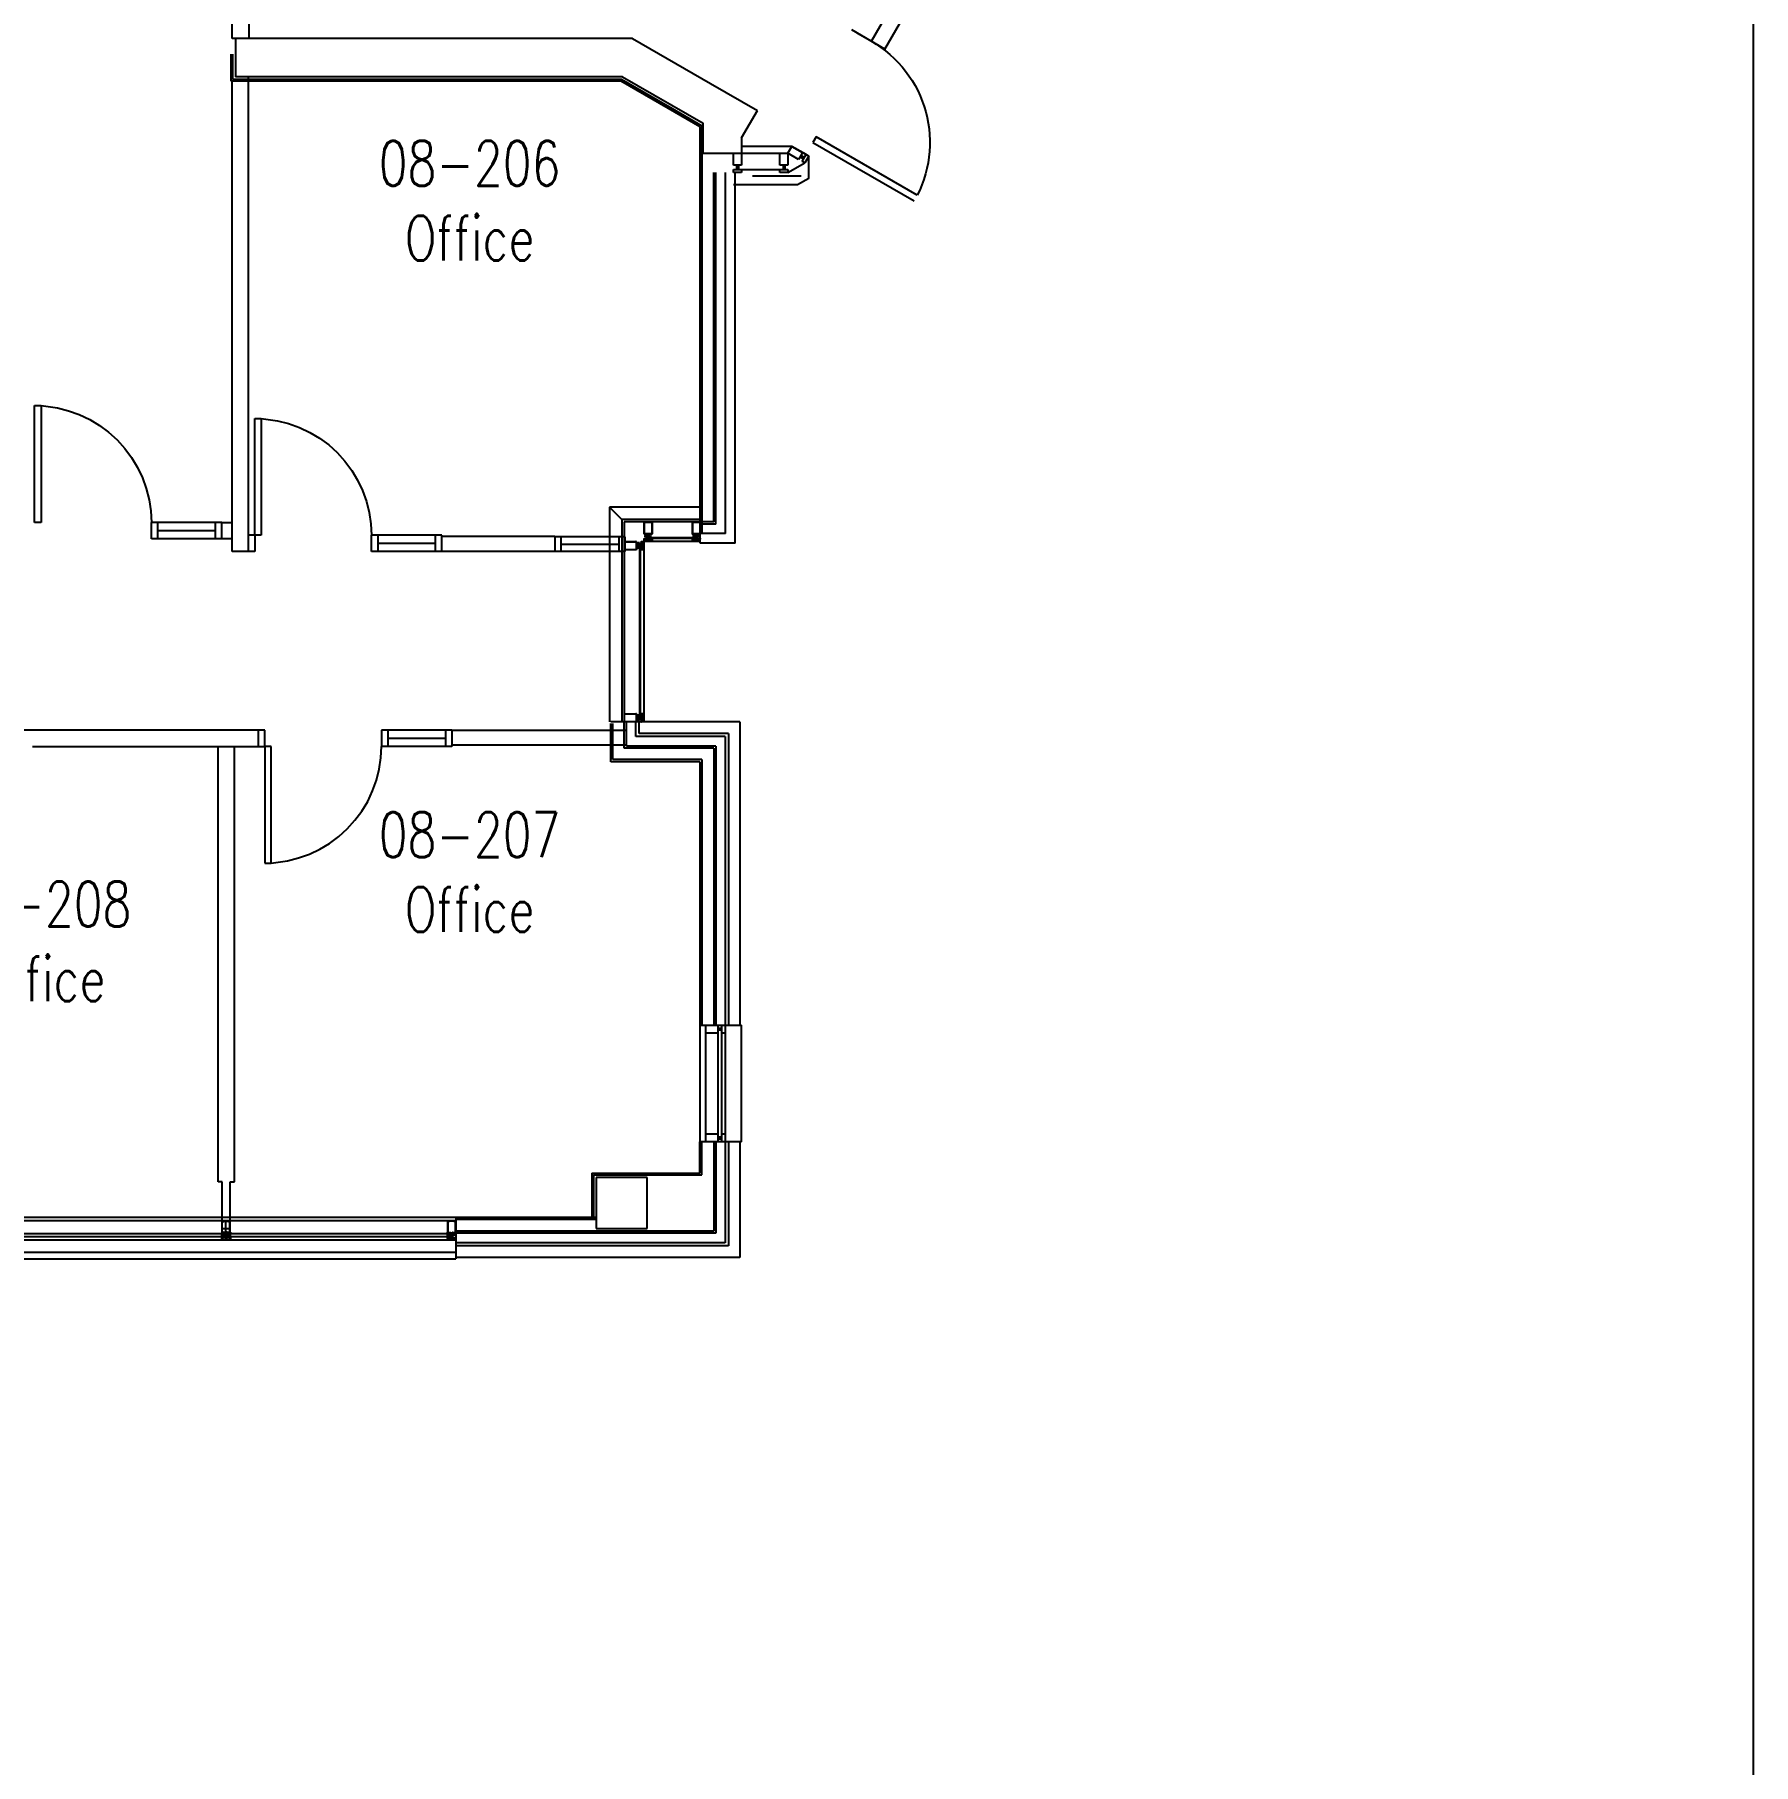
# Model space of a CAD drawing. Extents: x 11182 to 734459, y -1391328 to 152085.
# Drawn here: x 333249 to 346711, y -846650 to -833100 of the extents above; entities that cross this region are included whole.
import ezdxf
from ezdxf.enums import TextEntityAlignment as Align

# ---------------------------------------------------------------- set-up
doc = ezdxf.new("R2010")
doc.units = 0
doc.header["$LTSCALE"] = 500
doc.header["$MEASUREMENT"] = 0
doc.layers.add('0_Defpoints', color=106, linetype='CONTINUOUS', plot=False)
for name, color, linetype in [('0_room_data', 7, 'CONTINUOUS'), ('1_Wall_Exist', 251, 'CONTINUOUS'), ('3_Text', 7, 'CONTINUOUS')]:
    doc.layers.add(name, color=color, linetype=linetype)
doc.styles.add('1_200', font='simplex.shx', dxfattribs={"width": 0.75, "height": 460})

# ---------------------------------------------------------------- blocks, each defined once
blk = doc.blocks.new('room_data')
at = {"layer": '3_Text', "style": '1_200', "width": 0.75}
for tag, p in [('ROOMNUM', (0, 0)), ('ROOMUSE', (0, -575))]:
    blk.add_attdef(tag, text='', height=345, dxfattribs=at).set_placement(p, align=Align.MIDDLE_CENTER)

msp = doc.modelspace()

# ---------------------------------------------------------------- linework, layer by layer
at = {"layer": '0_Defpoints'}
msp.add_lwpolyline([(245170, -803584), (245170, -869287), (346711, -869287), (346711, -803584)], close=True, dxfattribs=at)
at = {"layer": '1_Wall_Exist'}
for p, q in [((339908, -833214), (343593, -826832)), ((339803, -833153), (343313, -827073)), ((334926, -832244), (334926, -833130)), ((334798, -833130), (334798, -832295)), ((337933, -833130), (334798, -833130)), ((334823, -833130), (334823, -833430)), ((334827, -833130), (334823, -833134)), ((337933, -833130), (338544, -833483)), ((339908, -833214), (339649, -833064)), ((339693, -833089), (339803, -833153)), ((339803, -833153), (339841, -833176)), ((339841, -833176), (339878, -833201)), ((334788, -833465), (334788, -833254)), ((334801, -833452), (334801, -833254)), ((339878, -833201), (339914, -833228)), ((339914, -833228), (339948, -833257)), ((339948, -833257), (339981, -833287)), ((339981, -833287), (340013, -833319)), ((340013, -833319), (340043, -833352)), ((337844, -833465), (334788, -833465)), ((334798, -837149), (334798, -833465)), ((337847, -833452), (334801, -833452)), ((337853, -833430), (334823, -833430)), ((334922, -833430), (334922, -837149)), ((338214, -833679), (337844, -833465)), ((338227, -833671), (337847, -833452)), ((337853, -833430), (338485, -833795)), ((340043, -833352), (340071, -833387)), ((340071, -833387), (340097, -833423)), ((340097, -833423), (340122, -833461)), ((340122, -833461), (340145, -833499)), ((338544, -833483), (338910, -833694)), ((340145, -833499), (340166, -833539)), ((340166, -833539), (340184, -833579)), ((340184, -833579), (340201, -833621)), ((338478, -833817), (338214, -833664)), ((338462, -833822), (338214, -833679)), ((338785, -833909), (338910, -833694)), ((340201, -833621), (340216, -833663)), ((340216, -833663), (340229, -833706)), ((340229, -833706), (340240, -833749)), ((338462, -837084), (338462, -833822)), ((338478, -837009), (338478, -833817)), ((338485, -834028), (338485, -833795)), ((340240, -833749), (340248, -833793)), ((340248, -833793), (340255, -833838)), ((340255, -833838), (340259, -833882)), ((338785, -833909), (338785, -834028)), ((339180, -833977), (338785, -833977)), ((339149, -834030), (339180, -833976)), ((339291, -834040), (339180, -833976)), ((339180, -833976), (339291, -834040)), ((339180, -833976), (339263, -834024)), ((339371, -833902), (339345, -833946)), ((339345, -833946), (340137, -834403)), ((340162, -834359), (339371, -833902)), ((340261, -833972), (340258, -834016)), ((340259, -833882), (340261, -833927)), ((340261, -833927), (340261, -833972)), ((338485, -834028), (338785, -834028)), ((338723, -834123), (338723, -834028)), ((338723, -834028), (339149, -834028)), ((338785, -834123), (338723, -834123)), ((338747, -834123), (338747, -834156)), ((338762, -834123), (338762, -834156)), ((338785, -834027), (338784, -834028)), ((338785, -834028), (338785, -834123)), ((339087, -834123), (339087, -834028)), ((339149, -834123), (339087, -834123)), ((339111, -834123), (339111, -834156)), ((339126, -834123), (339126, -834156)), ((339149, -834028), (339149, -834123)), ((339232, -834078), (339149, -834030)), ((339149, -834181), (339281, -834106)), ((339263, -834024), (339232, -834078)), ((339244, -834057), (339272, -834073)), ((339251, -834044), (339279, -834060)), ((339260, -834094), (339291, -834040)), ((339281, -834106), (339260, -834094)), ((339312, -834053), (339281, -834106)), ((339291, -834040), (339312, -834053)), ((339312, -834228), (339312, -834053)), ((340247, -834105), (340238, -834149)), ((340254, -834061), (340247, -834105)), ((340258, -834016), (340254, -834061)), ((338570, -836918), (338570, -834180)), ((338586, -836934), (338586, -834180)), ((338661, -837009), (338661, -834180)), ((338723, -834181), (338723, -834156)), ((338723, -834156), (339149, -834156)), ((338785, -834181), (338723, -834181)), ((339224, -834277), (338723, -834277)), ((338736, -837084), (338736, -834180)), ((338785, -834156), (338785, -834181)), ((338872, -834206), (339253, -834206)), ((339087, -834181), (339087, -834156)), ((339149, -834181), (339087, -834181)), ((339149, -834156), (339149, -834181)), ((339312, -834228), (339224, -834277)), ((340199, -834277), (340182, -834319)), ((340214, -834235), (340199, -834277)), ((340227, -834192), (340214, -834235)), ((340238, -834149), (340227, -834192)), ((340182, -834319), (340162, -834359)), ((333249, -836007), (333300, -836007)), ((333249, -836922), (333249, -836007)), ((333300, -836007), (333428, -836025)), ((333300, -836007), (333300, -836922)), ((333428, -836025), (333515, -836047)), ((333515, -836047), (333599, -836077)), ((333599, -836077), (333681, -836116)), ((333681, -836116), (333757, -836162)), ((333757, -836162), (333829, -836215)), ((334973, -836107), (335024, -836107)), ((334973, -837022), (334973, -836107)), ((335024, -836107), (335152, -836125)), ((335024, -836107), (335024, -837022)), ((335152, -836125), (335239, -836147)), ((335239, -836147), (335323, -836177)), ((335323, -836177), (335405, -836216)), ((333829, -836215), (333896, -836275)), ((333896, -836275), (333956, -836342)), ((335405, -836216), (335481, -836262)), ((335481, -836262), (335553, -836315)), ((335553, -836315), (335620, -836375)), ((333956, -836342), (334009, -836414)), ((334009, -836414), (334055, -836491)), ((335620, -836375), (335680, -836442)), ((335680, -836442), (335733, -836514)), ((334055, -836491), (334094, -836572)), ((334094, -836572), (334124, -836657)), ((335733, -836514), (335779, -836591)), ((334124, -836657), (334146, -836744)), ((335779, -836591), (335818, -836672)), ((335818, -836672), (335848, -836757)), ((334146, -836744), (334159, -836832)), ((334159, -836832), (334164, -836922)), ((335848, -836757), (335870, -836844)), ((335870, -836844), (335883, -836932)), ((337752, -836802), (337752, -838484)), ((338462, -836802), (337752, -836802)), ((337848, -836898), (337752, -836802)), ((333300, -836922), (333249, -836922)), ((334716, -836922), (334164, -836922)), ((334164, -837049), (334164, -836922)), ((334215, -837049), (334215, -836922)), ((334215, -836985), (334665, -836985)), ((334665, -837049), (334665, -836922)), ((334716, -836922), (334798, -836922)), ((334716, -837049), (334716, -836922)), ((335883, -836932), (335887, -837022)), ((337848, -836898), (337848, -838484)), ((338462, -836898), (337848, -836898)), ((337868, -836917), (337868, -838484)), ((338462, -836917), (337868, -836917)), ((338022, -836917), (338022, -837012)), ((338023, -836919), (338023, -837007)), ((338023, -836919), (338083, -836919)), ((338083, -836919), (338083, -837008)), ((338085, -836917), (338085, -837012)), ((338399, -836917), (338399, -837012)), ((338401, -836919), (338401, -837007)), ((338401, -836919), (338461, -836919)), ((338461, -836919), (338461, -837008)), ((338570, -836918), (338478, -836918)), ((338586, -836934), (338478, -836934)), ((334798, -837049), (334164, -837049)), ((334973, -837022), (334922, -837022)), ((334973, -837022), (334973, -837149)), ((335024, -837022), (334973, -837022)), ((336439, -837022), (335887, -837022)), ((335887, -837149), (335887, -837022)), ((335939, -837149), (335939, -837022)), ((335939, -837085), (336389, -837085)), ((336389, -837149), (336389, -837022)), ((336439, -837149), (336439, -837022)), ((337324, -837031), (336441, -837031)), ((337324, -837035), (337324, -837149)), ((337874, -837035), (337324, -837035)), ((337374, -837149), (337374, -837035)), ((337374, -837092), (337824, -837092)), ((337824, -837035), (337824, -837149)), ((337868, -837071), (337963, -837071)), ((337869, -837073), (337959, -837073)), ((337869, -837133), (337869, -837073)), ((337874, -837149), (337874, -837035)), ((337963, -837073), (337961, -837073)), ((337961, -837075), (337969, -837075)), ((337961, -837076), (337961, -837129)), ((337961, -837076), (337961, -837076)), ((337963, -837073), (337963, -837071)), ((337963, -837075), (337963, -837090)), ((337969, -837082), (337963, -837082)), ((338001, -837090), (337963, -837090)), ((337989, -837093), (337963, -837093)), ((337963, -837113), (337963, -837093)), ((337989, -837113), (337963, -837113)), ((337963, -837116), (337963, -837131)), ((338001, -837116), (337963, -837116)), ((337969, -837124), (337963, -837124)), ((337969, -837075), (337969, -837082)), ((337969, -837131), (337969, -837124)), ((337988, -837082), (337975, -837082)), ((337988, -837124), (337975, -837124)), ((337982, -837100), (337996, -837100)), ((337982, -837106), (337996, -837106)), ((337983, -837097), (337989, -837097)), ((337983, -837110), (337989, -837110)), ((337989, -837093), (337989, -837097)), ((337989, -837113), (337989, -837110)), ((337990, -838440), (337990, -837116)), ((338001, -837080), (337994, -837080)), ((338001, -837126), (337994, -837126)), ((337996, -837093), (337996, -837090)), ((337996, -837100), (337996, -837097)), ((337996, -837110), (337996, -837106)), ((337996, -837113), (337996, -837116)), ((337996, -838440), (337996, -837116)), ((338001, -837075), (338001, -837131)), ((338001, -837075), (338002, -837075)), ((338003, -837073), (338002, -837071)), ((338002, -837071), (338020, -837071)), ((338002, -837075), (338010, -837077)), ((338002, -837075), (338002, -837075)), ((338002, -837077), (338002, -837129)), ((338002, -837077), (338009, -837078)), ((338004, -837075), (338003, -837073)), ((338012, -837076), (338003, -837073)), ((338018, -837073), (338003, -837073)), ((338004, -837075), (338010, -837076)), ((338004, -837129), (338009, -837128)), ((338009, -837078), (338012, -837077)), ((338009, -837128), (338012, -837128)), ((338010, -837077), (338010, -837076)), ((338012, -837077), (338012, -837076)), ((338018, -837073), (338018, -837133)), ((338020, -837071), (338020, -837135)), ((338022, -837012), (338023, -837012)), ((338022, -837052), (338022, -837070)), ((338023, -837053), (338022, -837052)), ((338085, -837070), (338022, -837070)), ((338023, -837009), (338023, -837012)), ((338025, -837054), (338023, -837053)), ((338023, -837053), (338023, -837068)), ((338026, -837062), (338023, -837053)), ((338083, -837068), (338023, -837068)), ((338025, -837009), (338025, -837019)), ((338041, -837012), (338025, -837012)), ((338025, -837019), (338032, -837019)), ((338025, -837050), (338025, -837052)), ((338081, -837050), (338025, -837050)), ((338026, -837052), (338025, -837052)), ((338025, -837054), (338027, -837059)), ((338026, -837052), (338027, -837059)), ((338028, -837062), (338026, -837062)), ((338027, -837009), (338027, -837011)), ((338080, -837011), (338027, -837011)), ((338079, -837052), (338027, -837052)), ((338027, -837052), (338028, -837054)), ((338027, -837059), (338027, -837059)), ((338028, -837054), (338028, -837059)), ((338028, -837059), (338028, -837062)), ((338030, -837050), (338030, -837044)), ((338032, -837019), (338032, -837012)), ((338032, -837038), (338032, -837025)), ((338041, -837050), (338041, -837012)), ((338044, -837045), (338041, -837045)), ((338044, -837039), (338044, -837012)), ((338044, -837012), (338063, -837012)), ((338044, -837039), (338047, -837039)), ((338047, -837032), (338047, -837039)), ((338047, -837045), (338050, -837045)), ((338050, -837032), (338050, -837045)), ((338056, -837032), (338056, -837045)), ((338056, -837045), (338059, -837045)), ((338059, -837033), (338059, -837039)), ((338063, -837039), (338059, -837039)), ((338063, -837039), (338063, -837012)), ((338063, -837045), (338066, -837045)), ((338081, -837012), (338066, -837012)), ((338066, -837050), (338066, -837012)), ((338066, -837039), (338418, -837039)), ((338066, -837046), (338418, -837046)), ((338075, -837019), (338075, -837012)), ((338081, -837019), (338075, -837019)), ((338075, -837038), (338075, -837025)), ((338076, -837050), (338076, -837044)), ((338079, -837052), (338078, -837059)), ((338078, -837059), (338079, -837062)), ((338079, -837062), (338080, -837062)), ((338080, -837010), (338080, -837011)), ((338081, -837052), (338080, -837059)), ((338080, -837062), (338083, -837053)), ((338081, -837054), (338080, -837059)), ((338080, -837059), (338080, -837059)), ((338081, -837010), (338081, -837019)), ((338081, -837050), (338081, -837052)), ((338081, -837052), (338081, -837052)), ((338081, -837054), (338083, -837053)), ((338083, -837012), (338083, -837011)), ((338083, -837012), (338085, -837012)), ((338083, -837053), (338085, -837052)), ((338083, -837068), (338083, -837053)), ((338085, -837052), (338085, -837070)), ((338399, -837071), (338085, -837071)), ((338399, -837012), (338401, -837012)), ((338399, -837052), (338399, -837070)), ((338401, -837053), (338399, -837052)), ((338462, -837070), (338399, -837070)), ((338401, -837009), (338401, -837012)), ((338403, -837054), (338401, -837053)), ((338401, -837053), (338401, -837068)), ((338404, -837062), (338401, -837053)), ((338461, -837068), (338401, -837068)), ((338403, -837009), (338403, -837019)), ((338418, -837012), (338403, -837012)), ((338403, -837019), (338409, -837019)), ((338403, -837050), (338403, -837052)), ((338459, -837050), (338403, -837050)), ((338403, -837052), (338404, -837059)), ((338403, -837052), (338403, -837052)), ((338403, -837054), (338404, -837059)), ((338404, -837009), (338404, -837011)), ((338457, -837011), (338404, -837011)), ((338404, -837059), (338404, -837059)), ((338405, -837062), (338404, -837062)), ((338457, -837052), (338405, -837052)), ((338405, -837052), (338405, -837054)), ((338405, -837054), (338406, -837059)), ((338406, -837059), (338405, -837062)), ((338408, -837050), (338408, -837044)), ((338409, -837019), (338409, -837012)), ((338409, -837038), (338409, -837025)), ((338418, -837050), (338418, -837012)), ((338421, -837045), (338418, -837045)), ((338421, -837039), (338421, -837012)), ((338421, -837012), (338440, -837012)), ((338421, -837039), (338424, -837039)), ((338424, -837032), (338424, -837039)), ((338424, -837045), (338427, -837045)), ((338427, -837032), (338427, -837045)), ((338434, -837032), (338434, -837045)), ((338434, -837045), (338437, -837045)), ((338437, -837033), (338437, -837039)), ((338440, -837039), (338437, -837039)), ((338440, -837039), (338440, -837012)), ((338440, -837045), (338443, -837045)), ((338459, -837012), (338443, -837012)), ((338443, -837050), (338443, -837012)), ((338452, -837019), (338452, -837012)), ((338459, -837019), (338452, -837019)), ((338452, -837038), (338452, -837025)), ((338454, -837050), (338454, -837044)), ((338457, -837052), (338456, -837059)), ((338456, -837059), (338456, -837062)), ((338456, -837062), (338458, -837062)), ((338457, -837010), (338457, -837011)), ((338458, -837052), (338457, -837059)), ((338459, -837054), (338457, -837059)), ((338457, -837059), (338457, -837059)), ((338458, -837052), (338459, -837052)), ((338458, -837062), (338461, -837053)), ((338459, -837010), (338459, -837019)), ((338459, -837050), (338459, -837052)), ((338459, -837054), (338461, -837053)), ((338461, -837012), (338461, -837011)), ((338461, -837012), (338462, -837012)), ((338461, -837053), (338462, -837052)), ((338461, -837068), (338461, -837053)), ((338661, -837009), (338462, -837009)), ((338736, -837084), (338462, -837084)), ((334973, -837149), (334798, -837149)), ((336439, -837149), (335887, -837149)), ((337874, -837149), (336441, -837149)), ((337868, -837135), (337962, -837135)), ((337869, -837133), (337957, -837133)), ((337959, -837129), (337961, -837129)), ((337959, -837131), (337969, -837131)), ((337959, -837133), (337962, -837133)), ((337962, -837135), (337962, -837133)), ((338001, -837131), (338002, -837131)), ((338002, -837129), (338004, -837129)), ((338002, -837131), (338010, -837129)), ((338002, -837131), (338002, -837131)), ((338003, -837133), (338002, -837135)), ((338002, -837135), (338020, -837135)), ((338012, -837130), (338003, -837133)), ((338004, -837131), (338003, -837133)), ((338003, -837133), (338018, -837133)), ((338004, -837131), (338010, -837129)), ((338010, -837129), (338010, -837129)), ((338012, -837128), (338012, -837130)), ((338022, -837135), (338022, -838421)), ((337868, -838421), (337963, -838421)), ((337869, -838422), (337959, -838422)), ((337869, -838482), (337869, -838422)), ((337869, -838482), (337957, -838482)), ((337959, -838479), (337961, -838479)), ((337959, -838480), (337969, -838480)), ((337959, -838482), (337962, -838482)), ((337963, -838422), (337961, -838422)), ((337961, -838424), (337969, -838424)), ((337961, -838426), (337961, -838479)), ((337961, -838426), (337961, -838426)), ((337962, -838484), (337962, -838482)), ((337963, -838422), (337963, -838421)), ((337963, -838424), (337963, -838440)), ((337969, -838431), (337963, -838431)), ((338001, -838440), (337963, -838440)), ((337989, -838443), (337963, -838443)), ((337963, -838462), (337963, -838443)), ((337989, -838462), (337963, -838462)), ((337963, -838465), (337963, -838480)), ((338001, -838465), (337963, -838465)), ((337969, -838474), (337963, -838474)), ((337969, -838424), (337969, -838431)), ((337969, -838480), (337969, -838474)), ((337988, -838431), (337975, -838431)), ((337988, -838474), (337975, -838474)), ((337982, -838449), (337996, -838449)), ((337982, -838456), (337996, -838456)), ((337983, -838446), (337989, -838446)), ((337983, -838459), (337989, -838459)), ((337989, -838443), (337989, -838446)), ((337989, -838462), (337989, -838459)), ((338001, -838429), (337994, -838429)), ((338001, -838475), (337994, -838475)), ((337996, -838443), (337996, -838440)), ((337996, -838449), (337996, -838446)), ((337996, -838459), (337996, -838456)), ((337996, -838462), (337996, -838465)), ((338001, -838424), (338001, -838480)), ((338001, -838424), (338002, -838424)), ((338001, -838480), (338002, -838480)), ((338003, -838422), (338002, -838421)), ((338002, -838421), (338020, -838421)), ((338002, -838425), (338002, -838424)), ((338002, -838425), (338010, -838426)), ((338002, -838426), (338002, -838478)), ((338002, -838426), (338009, -838427)), ((338002, -838478), (338004, -838478)), ((338002, -838480), (338010, -838479)), ((338002, -838480), (338002, -838480)), ((338003, -838482), (338002, -838484)), ((338004, -838424), (338003, -838422)), ((338012, -838425), (338003, -838422)), ((338018, -838422), (338003, -838422)), ((338012, -838479), (338003, -838482)), ((338004, -838480), (338003, -838482)), ((338003, -838482), (338018, -838482)), ((338004, -838424), (338010, -838426)), ((338004, -838478), (338009, -838477)), ((338004, -838480), (338010, -838479)), ((338009, -838427), (338012, -838427)), ((338009, -838477), (338012, -838478)), ((338010, -838426), (338010, -838426)), ((338010, -838479), (338010, -838479)), ((338012, -838427), (338012, -838425)), ((338012, -838478), (338012, -838479)), ((338018, -838422), (338018, -838482)), ((338020, -838421), (338020, -838484)), ((335052, -838549), (332679, -838549)), ((335001, -838549), (335001, -838676)), ((335052, -838676), (335052, -838549)), ((336518, -838549), (335966, -838549)), ((335966, -838549), (335966, -838676)), ((336017, -838549), (336017, -838676)), ((336017, -838612), (336467, -838612)), ((336467, -838549), (336467, -838676)), ((336518, -838549), (336518, -838676)), ((336520, -838549), (337874, -838549)), ((338774, -838484), (337762, -838484)), ((337762, -838796), (337762, -838497)), ((337778, -838780), (337778, -838497)), ((337868, -838690), (337868, -838484)), ((337884, -838674), (337884, -838484)), ((337959, -838599), (337959, -838484)), ((338659, -838599), (337959, -838599)), ((337984, -838574), (337984, -838484)), ((338684, -838574), (337984, -838574)), ((338659, -838599), (338659, -840859)), ((338684, -838574), (338684, -840859)), ((338774, -838484), (338774, -840859)), ((333234, -838676), (335052, -838676)), ((334687, -842087), (334687, -838676)), ((334814, -842087), (334814, -838676)), ((335052, -838676), (335052, -839590)), ((335103, -838676), (335052, -838676)), ((335103, -839590), (335103, -838676)), ((335961, -838765), (335966, -838676)), ((336518, -838676), (335966, -838676)), ((336520, -838663), (337874, -838663)), ((338568, -838690), (337868, -838690)), ((338584, -838674), (337884, -838674)), ((338568, -838690), (338568, -840859)), ((338584, -838674), (338584, -840859)), ((335926, -838941), (335948, -838854)), ((335948, -838854), (335961, -838765)), ((338460, -838796), (337762, -838796)), ((338476, -838780), (337778, -838780)), ((338460, -838796), (338460, -840859)), ((338476, -838780), (338476, -840859)), ((335858, -839107), (335896, -839025)), ((335896, -839025), (335926, -838941)), ((335812, -839183), (335858, -839107)), ((335698, -839322), (335758, -839255)), ((335758, -839255), (335812, -839183)), ((335560, -839436), (335631, -839382)), ((335631, -839382), (335698, -839322)), ((335230, -839572), (335317, -839550)), ((335317, -839550), (335402, -839520)), ((335402, -839520), (335483, -839482)), ((335483, -839482), (335560, -839436)), ((335052, -839590), (335103, -839590)), ((335103, -839590), (335230, -839572)), ((338461, -841773), (338461, -840859)), ((338461, -840859), (338785, -840859)), ((338506, -841773), (338506, -840859)), ((338506, -840921), (338601, -840921)), ((338601, -840859), (338601, -841773)), ((338601, -840882), (338633, -840882)), ((338601, -840897), (338633, -840897)), ((338633, -841773), (338633, -840859)), ((338633, -840921), (338658, -840921)), ((338658, -840859), (338658, -841773)), ((338785, -841773), (338785, -840859)), ((338506, -841711), (338601, -841711)), ((338601, -841735), (338633, -841735)), ((338633, -841711), (338658, -841711)), ((338460, -842018), (338460, -841773)), ((338785, -841773), (338460, -841773)), ((338476, -842031), (338476, -841773)), ((338568, -841773), (338568, -842473)), ((338584, -841773), (338584, -842489)), ((338601, -841750), (338633, -841750)), ((338659, -841773), (338659, -842564)), ((338684, -841773), (338684, -842589)), ((338774, -841773), (338774, -842679)), ((334718, -842087), (334687, -842087)), ((334718, -842392), (334718, -842087)), ((334780, -842392), (334780, -842087)), ((334780, -842087), (334814, -842087)), ((337613, -842018), (337613, -842365)), ((337613, -842018), (338460, -842018)), ((337626, -842031), (337626, -842365)), ((337626, -842031), (338476, -842031)), ((337648, -842053), (337648, -842453)), ((338048, -842053), (337648, -842053)), ((338048, -842453), (338048, -842053)), ((331707, -842365), (337648, -842365)), ((336548, -842392), (332948, -842392)), ((334717, -842392), (334717, -842488)), ((334719, -842395), (334727, -842395)), ((334719, -842481), (334719, -842395)), ((334727, -842395), (334727, -842397)), ((334727, -842397), (334732, -842397)), ((334732, -842397), (334732, -842395)), ((334732, -842395), (334767, -842395)), ((334748, -842543), (334748, -842392)), ((334767, -842395), (334767, -842397)), ((334767, -842397), (334772, -842397)), ((334772, -842395), (334777, -842395)), ((334772, -842397), (334772, -842395)), ((334777, -842395), (334777, -842481)), ((334780, -842488), (334780, -842392)), ((336485, -842488), (336485, -842392)), ((336487, -842395), (336487, -842481)), ((336493, -842395), (336487, -842395)), ((336493, -842397), (336493, -842395)), ((336498, -842397), (336493, -842397)), ((336498, -842395), (336498, -842397)), ((336533, -842395), (336498, -842395)), ((336533, -842397), (336533, -842395)), ((336538, -842397), (336533, -842397)), ((336538, -842395), (336538, -842397)), ((336546, -842395), (336538, -842395)), ((336546, -842481), (336546, -842395)), ((336548, -842365), (336548, -842689)), ((337648, -842381), (336548, -842381)), ((336548, -842544), (332948, -842544)), ((333001, -842493), (334729, -842493)), ((334729, -842519), (333001, -842519)), ((334709, -842501), (334729, -842501)), ((334729, -842511), (334709, -842514)), ((334717, -842481), (334714, -842493)), ((334717, -842531), (334714, -842519)), ((334715, -842453), (334780, -842453)), ((334717, -842488), (334742, -842488)), ((334722, -842524), (334717, -842524)), ((334717, -842544), (334717, -842524)), ((334717, -842531), (334719, -842531)), ((334727, -842481), (334719, -842481)), ((334719, -842483), (334724, -842483)), ((334719, -842486), (334719, -842483)), ((334722, -842483), (334719, -842486)), ((334719, -842486), (334722, -842486)), ((334719, -842491), (334722, -842491)), ((334719, -842526), (334722, -842526)), ((334719, -842529), (334719, -842526)), ((334724, -842529), (334719, -842529)), ((334719, -842534), (334724, -842539)), ((334719, -842534), (334719, -842544)), ((334722, -842483), (334722, -842491)), ((334727, -842486), (334722, -842488)), ((334722, -842526), (334722, -842524)), ((334724, -842483), (334724, -842488)), ((334724, -842514), (334724, -842501)), ((334775, -842526), (334724, -842526)), ((334724, -842526), (334724, -842529)), ((334724, -842531), (334727, -842531)), ((334724, -842539), (334724, -842531)), ((334727, -842483), (334727, -842481)), ((334742, -842483), (334727, -842483)), ((334727, -842488), (334727, -842486)), ((334727, -842531), (334727, -842526)), ((334732, -842491), (334732, -842519)), ((334742, -842491), (334732, -842491)), ((334732, -842519), (334767, -842519)), ((334739, -842488), (334734, -842491)), ((334737, -842491), (334739, -842488)), ((334739, -842501), (334742, -842501)), ((334739, -842509), (334739, -842501)), ((334742, -842509), (334739, -842509)), ((334742, -842481), (334742, -842483)), ((334745, -842481), (334742, -842481)), ((334742, -842488), (334742, -842524)), ((334742, -842501), (334742, -842491)), ((334742, -842519), (334742, -842509)), ((334742, -842524), (334757, -842526)), ((334742, -842526), (334742, -842529)), ((334742, -842529), (334757, -842529)), ((334745, -842486), (334745, -842481)), ((334755, -842486), (334745, -842486)), ((334745, -842488), (334745, -842504)), ((334755, -842488), (334745, -842488)), ((334745, -842504), (334750, -842499)), ((334745, -842529), (334745, -842534)), ((334745, -842534), (334755, -842534)), ((334747, -842509), (334750, -842501)), ((334747, -842519), (334747, -842509)), ((334747, -842529), (334747, -842534)), ((334750, -842499), (334755, -842504)), ((334750, -842501), (334752, -842509)), ((334752, -842509), (334752, -842519)), ((334752, -842529), (334752, -842534)), ((334755, -842481), (334755, -842486)), ((334757, -842481), (334755, -842481)), ((334755, -842504), (334755, -842488)), ((334755, -842534), (334755, -842529)), ((334757, -842483), (334757, -842481)), ((334772, -842483), (334757, -842483)), ((334757, -842488), (334775, -842488)), ((334757, -842529), (334757, -842488)), ((334757, -842491), (334767, -842491)), ((334760, -842501), (334757, -842501)), ((334757, -842509), (334760, -842509)), ((334760, -842509), (334760, -842501)), ((334767, -842491), (334767, -842519)), ((334770, -842488), (334770, -842524)), ((334770, -842493), (336495, -842493)), ((334790, -842501), (334770, -842501)), ((334770, -842511), (334790, -842514)), ((336495, -842519), (334770, -842519)), ((334772, -842481), (334772, -842483)), ((334777, -842481), (334772, -842481)), ((334772, -842526), (334772, -842531)), ((334772, -842531), (334775, -842531)), ((334775, -842483), (334780, -842483)), ((334775, -842488), (334775, -842483)), ((334775, -842514), (334775, -842501)), ((334775, -842529), (334775, -842526)), ((334780, -842529), (334775, -842529)), ((334775, -842531), (334775, -842539)), ((334775, -842539), (334780, -842534)), ((334780, -842486), (334777, -842486)), ((334777, -842486), (334777, -842488)), ((334777, -842488), (334780, -842488)), ((334777, -842524), (334777, -842526)), ((334780, -842524), (334777, -842524)), ((334777, -842526), (334780, -842526)), ((334783, -842531), (334780, -842524)), ((334780, -842526), (334780, -842529)), ((334780, -842531), (334783, -842531)), ((334780, -842544), (334780, -842534)), ((334783, -842481), (334785, -842493)), ((334783, -842483), (334783, -842481)), ((334783, -842531), (334785, -842519)), ((334783, -842529), (334783, -842544)), ((336475, -842501), (336495, -842501)), ((336495, -842511), (336475, -842514)), ((336482, -842481), (336480, -842493)), ((336482, -842531), (336480, -842519)), ((336482, -842483), (336482, -842481)), ((336482, -842531), (336485, -842524)), ((336482, -842529), (336482, -842544)), ((336485, -842531), (336482, -842531)), ((336490, -842483), (336485, -842483)), ((336485, -842486), (336487, -842486)), ((336487, -842488), (336485, -842488)), ((336485, -842524), (336487, -842524)), ((336485, -842526), (336485, -842529)), ((336487, -842526), (336485, -842526)), ((336485, -842529), (336490, -842529)), ((336490, -842539), (336485, -842534)), ((336485, -842544), (336485, -842534)), ((336487, -842481), (336493, -842481)), ((336487, -842486), (336487, -842488)), ((336487, -842524), (336487, -842526)), ((336490, -842488), (336490, -842483)), ((336508, -842488), (336490, -842488)), ((336490, -842514), (336490, -842501)), ((336490, -842526), (336541, -842526)), ((336490, -842529), (336490, -842526)), ((336490, -842531), (336490, -842539)), ((336493, -842531), (336490, -842531)), ((336493, -842481), (336493, -842483)), ((336493, -842483), (336508, -842483)), ((336493, -842526), (336493, -842531)), ((336495, -842488), (336495, -842524)), ((336498, -842491), (336498, -842519)), ((336508, -842491), (336498, -842491)), ((336498, -842519), (336523, -842519)), ((336505, -842501), (336508, -842501)), ((336505, -842509), (336505, -842501)), ((336508, -842509), (336505, -842509)), ((336508, -842481), (336510, -842481)), ((336508, -842483), (336508, -842481)), ((336508, -842529), (336508, -842488)), ((336523, -842524), (336508, -842526)), ((336523, -842529), (336508, -842529)), ((336510, -842481), (336510, -842486)), ((336510, -842486), (336520, -842486)), ((336510, -842504), (336510, -842488)), ((336510, -842488), (336520, -842488)), ((336515, -842499), (336510, -842504)), ((336510, -842534), (336510, -842529)), ((336520, -842534), (336510, -842534)), ((336515, -842501), (336513, -842509)), ((336513, -842509), (336513, -842519)), ((336513, -842529), (336513, -842534)), ((336520, -842504), (336515, -842499)), ((336518, -842509), (336515, -842501)), ((336518, -842519), (336518, -842509)), ((336518, -842529), (336518, -842534)), ((336520, -842481), (336523, -842481)), ((336520, -842486), (336520, -842481)), ((336520, -842488), (336520, -842504)), ((336520, -842529), (336520, -842534)), ((336523, -842481), (336523, -842483)), ((336523, -842483), (336538, -842483)), ((336548, -842488), (336523, -842488)), ((336523, -842488), (336523, -842524)), ((336523, -842526), (336523, -842529)), ((336525, -842488), (336531, -842491)), ((336528, -842491), (336525, -842488)), ((336528, -842506), (336528, -842491)), ((336541, -842506), (336528, -842506)), ((336531, -842491), (336531, -842504)), ((336531, -842504), (336538, -842504)), ((336538, -842481), (336546, -842481)), ((336538, -842483), (336538, -842481)), ((336538, -842486), (336543, -842488)), ((336538, -842488), (336538, -842486)), ((336538, -842501), (336546, -842501)), ((336538, -842504), (336538, -842501)), ((336538, -842531), (336538, -842526)), ((336541, -842531), (336538, -842531)), ((336541, -842483), (336541, -842488)), ((336546, -842483), (336541, -842483)), ((336546, -842501), (336541, -842504)), ((336541, -842504), (336541, -842506)), ((336541, -842526), (336541, -842529)), ((336541, -842529), (336546, -842529)), ((336541, -842539), (336541, -842531)), ((336546, -842534), (336541, -842539)), ((336543, -842483), (336546, -842486)), ((336543, -842499), (336543, -842483)), ((336546, -842486), (336543, -842486)), ((336546, -842491), (336543, -842491)), ((336543, -842496), (336546, -842499)), ((336546, -842499), (336543, -842499)), ((336543, -842506), (336546, -842504)), ((336546, -842506), (336543, -842506)), ((336543, -842524), (336548, -842524)), ((336543, -842526), (336543, -842524)), ((336546, -842526), (336543, -842526)), ((336546, -842486), (336546, -842483)), ((336546, -842499), (336546, -842506)), ((336546, -842529), (336546, -842526)), ((336548, -842531), (336546, -842531)), ((336546, -842534), (336546, -842544)), ((338568, -842473), (336548, -842473)), ((338584, -842489), (336548, -842489)), ((337648, -842453), (338048, -842453)), ((332948, -842639), (336548, -842639)), ((338659, -842564), (336548, -842564)), ((338684, -842589), (336548, -842589)), ((338774, -842679), (336548, -842679)), ((332848, -842689), (336548, -842689))]:
    msp.add_line(p, q, dxfattribs=at)
for centre, radius, start, end in [((337961, -837074), 2.62, 87.8789, 263.4181), ((337961, -837074), 1, 84.8056, 264.2894), ((337994, -837111), 2.05, 46.9749, 313.0251), ((337999, -837066), 6.6, 229.3045, 302.0054), ((338045, -837044), 2.05, 316.9749, 223.0251), ((338082, -837011), 2.62, 357.8789, 173.4181), ((338082, -837010), 1, 354.8056, 174.2894), ((338091, -837048), 6.6, 139.3045, 212.0054), ((338422, -837044), 2.05, 316.9749, 223.0251), ((338460, -837011), 2.62, 357.8789, 173.4181), ((338460, -837010), 1, 354.8056, 174.2894), ((338468, -837048), 6.6, 139.3045, 212.0054), ((337961, -838423), 2.62, 87.8789, 263.4181), ((337961, -838423), 1, 84.8056, 264.2894), ((337994, -838461), 2.05, 46.9749, 313.0251), ((337999, -838415), 6.6, 229.3045, 302.0054), ((336486, -842533), 1.77, 227.2906, 135), ((336544, -842533), 1.77, 42.7094, 315)]:
    msp.add_arc(centre, radius, start, end, dxfattribs=at)
at = {"layer": '1_Wall_Exist', "extrusion": (0, 0, -1)}
for centre, radius, start, end in [((-337983, -837103), 6.3, 270, 91.8183), ((-337983, -837103), 3.18, 282.7244, 77.2756), ((-337994, -837095), 2.16, 236.3099, 123.6901), ((-338016, -837048), 6.6, 139.3045, 212.0054), ((-338024, -837009), 2.62, 357.8789, 173.4181), ((-338024, -837009), 1, 354.8056, 174.2894), ((-338053, -837032), 6.3, 0, 181.8183), ((-338053, -837032), 3.18, 12.7244, 167.2756), ((-338061, -837044), 2.16, 326.3099, 213.6901), ((-338393, -837048), 6.6, 139.3045, 212.0054), ((-338402, -837009), 2.62, 357.8789, 173.4181), ((-338402, -837009), 1, 354.8056, 174.2894), ((-338430, -837032), 6.3, 0, 181.8183), ((-338431, -837032), 3.18, 12.7244, 167.2756), ((-338438, -837044), 2.16, 326.3099, 213.6901), ((-337959, -837132), 2.62, 267.8789, 83.4181), ((-337959, -837132), 1, 264.8056, 84.2894), ((-337999, -837140), 6.6, 49.3045, 122.0054), ((-337959, -838481), 2.62, 267.8789, 83.4181), ((-337959, -838481), 1, 264.8056, 84.2894), ((-337983, -838453), 6.3, 270, 91.8183), ((-337983, -838452), 3.18, 282.7244, 77.2756), ((-337994, -838445), 2.16, 236.3099, 123.6901), ((-337999, -838490), 6.6, 49.3045, 122.0054), ((-334720, -842533), 1.77, 42.7094, 315), ((-334779, -842533), 1.77, 227.2906, 135)]:
    msp.add_arc(centre, radius, start, end, dxfattribs=at)

# ---------------------------------------------------------------- block references
at = {"layer": '0_room_data', "xscale": 1.018417926029456, "yscale": 1.018417926029456, "zscale": 1.018417926029456}
for p, values in [((336656, -834109), {'ROOMNUM': '08-206', 'ROOMUSE': 'Office'}), ((336656, -839368), {'ROOMNUM': '08-207', 'ROOMUSE': 'Office'}), ((333296, -839911), {'ROOMNUM': '08-208', 'ROOMUSE': 'Office'})]:
    msp.add_blockref('room_data', p, dxfattribs=at).add_auto_attribs(values)

doc.saveas('drawing.dxf')
